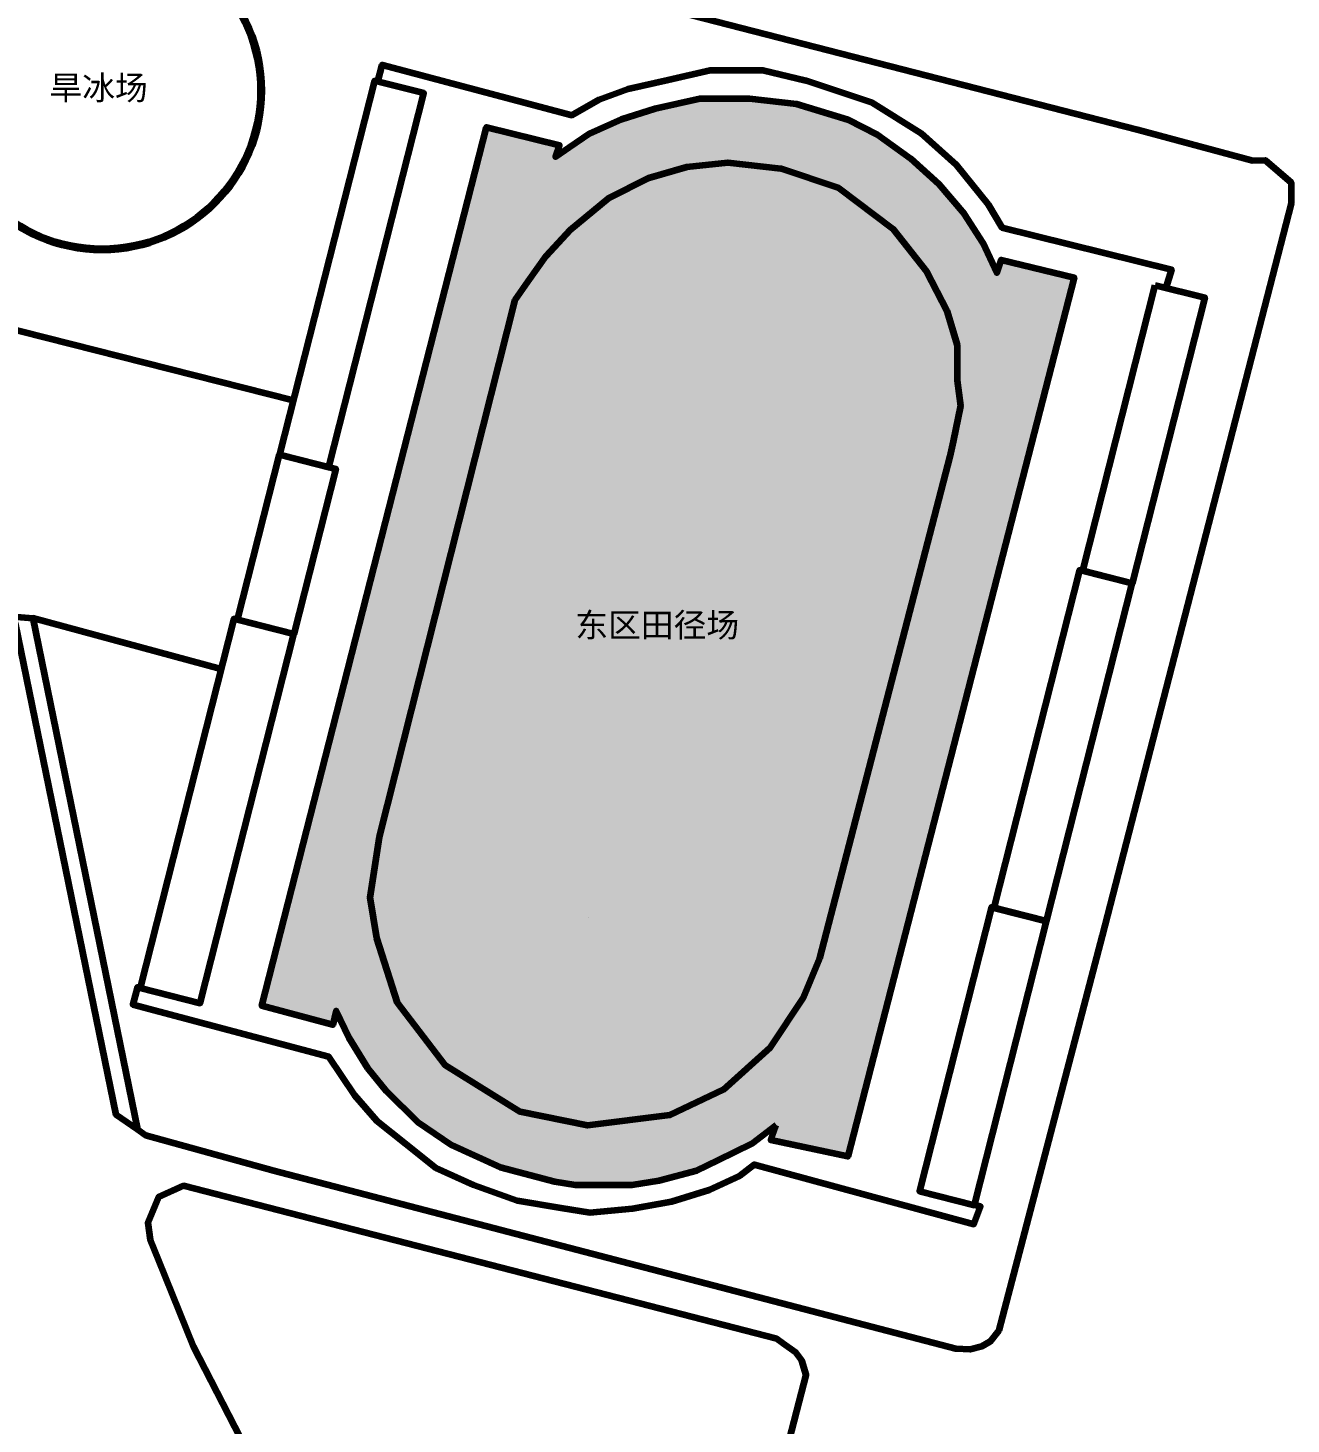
# Model space of a CAD drawing. Header units: millimetres. Extents: x -326080 to 309193, y -226399 to 796887.
# Drawn here: x 98959 to 309193, y -53151 to 179152 of the extents above; entities that cross this region are included whole.
import ezdxf

# ---------------------------------------------------------------- set-up
doc = ezdxf.new("R2010")
doc.units = ezdxf.units.MM
doc.layers.add('wall-floor', color=7, linetype='Continuous')
doc.styles.get("Standard").update_dxf_attribs({"font": 'arial.ttf'})

msp = doc.modelspace()

# ---------------------------------------------------------------- hatches: boundary and pattern name
at = {"layer": 'wall-floor', "linetype": 'ByBlock', "lineweight": 211, "true_color": 0xf27172, "transparency": 33554687}
h = msp.add_hatch(color=11, dxfattribs=at)
h.dxf.hatch_style = 1
h.paths.add_polyline_path([(273096.455, 137620.079), (260942.162, 140560.711), (260245.417, 138393.929), (257900.605, 143421.15), (254768.973, 148223.099), (250573.196, 153146.618), (245830.128, 157431.911), (240296.559, 161413.273), (235431.878, 163935.814), (226904.311, 166522.528), (219029.611, 167403.896), (210790.056, 167403.896), (203341.018, 165762.723), (197777.046, 163969.592), (192449.401, 161559.336), (189081.426, 159289.207), (186749.976, 157717.73), (187415.28, 159652.378), (175272.662, 162663.194), (137874.871, 16453.478), (149701.425, 13277.399), (150275.309, 15602.229), (152434.669, 11089.79), (155530.335, 6084.087), (158626.001, 2261.56), (163937.197, -2956.504), (169430.488, -6748.699), (177608.814, -10454.817), (186653.009, -12821.151), (190112.882, -13397.565), (194968.824, -13397.565), (199490.929, -13397.565), (203972.351, -12688.321), (210255.541, -11006.287), (213772.509, -9293.578), (219448.851, -6529.288), (223475.652, -3425.525), (222626.112, -5902.085), (235395.653, -8628.474)])
h.paths.add_polyline_path([(253619.942, 120507.405), (254179.248, 116299.597), (252972.328, 110326.26), (252410.185, 107836.298), (230716.926, 24301.35), (228000.044, 17759.593), (222504.288, 9495.77), (214698.811, 2471.923), (205774.072, -1753.894), (192105.13, -3444.22), (180878.76, -1190.455), (168431.105, 6556.885), (160492.777, 16933.617), (157056.74, 27700.916), (155929.42, 34462.226), (157450.134, 44550.203), (180044.285, 133898.304), (182243.339, 137024.176), (185191.416, 141214.755), (189219.903, 145557.506), (195607.746, 150824.636), (202295.406, 154191.368), (208624.372, 156015.736), (215424.321, 156780.797), (224255.434, 155750.909), (233881.345, 152543.555), (242934.166, 145708.142), (248527.212, 138646.08), (251883.033, 132054.816), (253619.942, 126392.461)], flags=16)
h.paths.add_polyline_path([(188794.694, 76131.193), (219259.906, 76131.193), (219259.906, 83706.909), (188794.694, 83706.909)], flags=8)
at = {"layer": 'wall-floor', "linetype": 'ByBlock', "lineweight": 211, "true_color": 0x58ba48, "transparency": 33554687}
h = msp.add_hatch(color=85, dxfattribs=at)
h.dxf.hatch_style = 1
h.paths.add_polyline_path([(253619.942, 120507.405), (253619.942, 126392.461), (251883.033, 132054.816), (248527.212, 138646.08), (242934.166, 145708.142), (233881.345, 152543.555), (224255.434, 155750.909), (215424.321, 156780.797), (208624.372, 156015.736), (202295.406, 154191.368), (195607.746, 150824.636), (189219.903, 145557.506), (185191.416, 141214.755), (182243.339, 137024.176), (180044.285, 133898.304), (157450.134, 44550.203), (155929.42, 34462.226), (157056.74, 27700.916), (160492.777, 16933.617), (168431.105, 6556.885), (180878.76, -1190.455), (192105.13, -3444.22), (205774.072, -1753.894), (214698.811, 2471.923), (222504.288, 9495.77), (228000.044, 17759.593), (230716.926, 24301.35), (252410.185, 107836.298), (252972.328, 110326.26), (254179.248, 116299.597)])
h.paths.add_polyline_path([(188794.694, 76131.193), (219259.906, 76131.193), (219259.906, 83706.909), (188794.694, 83706.909)], flags=24)

# ---------------------------------------------------------------- linework, layer by layer
at = {"layer": 'wall-floor', "linetype": 'ByBlock', "lineweight": 211}
for p, q in [((131103.418, 72467.415), (99789.497, 80927.267)), ((192315.748, 31110.813), (192315.748, 31110.813))]:
    msp.add_line(p, q, dxfattribs=at)
for points in [[(143112.696, 117150.15), (81307.324, 132803.425), (72600.062, 153584.584), (67267.689, 163165.513), (65222.224, 167368.293), (64561.866, 171751.293), (65037.324, 175157.358), (66225.969, 178246.58), (75605.767, 191858.11)], [(201262.847, 183373.602), (283601.935, 162254.435), (302781.307, 157116.768), (304902.709, 157170.399), (307219.418, 155137.043), (309193.148, 153404.717), (309193.148, 149940.05), (277760.75, 28063.394), (261183.328, -35238.581), (260563.524, -37585.419), (259079.716, -39481.662), (257708.619, -40251.42), (255755.271, -40739.561), (253369.5, -40635.56), (139865.984, -11027.391), (118579.241, -5126.281), (117183.655, -4164.503), (113619.52, -1708.253), (96904.2, 80062.655), (96432.39, 81241.678), (99789.497, 80927.267), (117183.655, -4164.503)], [(157194.28, 170216.998), (157906.101, 173031.498), (189472.939, 164624.774), (194037.885, 167222.755), (198869.39, 169021.355), (205500.2, 170520.193), (212534.911, 172110.329), (221294.223, 172110.329), (228458.184, 170386.961), (239434.566, 166718.965), (247598.153, 161656.234), (253429.269, 156360.354), (258793.909, 149765.487), (261026.399, 145935.131), (289265.159, 138959.752), (288336.697, 135922.236)], [(117635.699, 19428.769), (117173.15, 19546.22), (116440.47, 16667.421), (148969.185, 8016.091), (151147.095, 4789.727), (153313.324, 1580.667), (156986.707, -2624.286), (161853.042, -6515.802), (166846.386, -10508.883), (173129.533, -13359.507), (180412.269, -15942.672), (187661.44, -17183.938), (192473.666, -17960.542), (199555.044, -17256.042), (206065.862, -16115.426), (212341.773, -14203.21), (217375.918, -11854.878), (219859.433, -9976.212), (256419.245, -19876.983), (257493.185, -16924.792), (256505.56, -16712.284)]]:
    msp.add_lwpolyline(points, dxfattribs=at)
for points in [[(140831.996, 108168.282), (149058.165, 106079.471), (164850.494, 168272.911), (156624.325, 170361.723)], [(223475.652, -3425.525), (219448.851, -6529.288), (213772.509, -9293.578), (210255.541, -11006.287), (203972.351, -12688.321), (199490.929, -13397.565), (194968.824, -13397.565), (190112.882, -13397.565), (186653.009, -12821.151), (177608.814, -10454.817), (169430.488, -6748.699), (163937.197, -2956.504), (158626.001, 2261.56), (155530.335, 6084.087), (152434.669, 11089.79), (150275.309, 15602.229), (149701.425, 13277.399), (137874.871, 16453.478), (175272.662, 162663.194), (187415.28, 159652.378), (186749.976, 157717.73), (189081.426, 159289.207), (192449.401, 161559.336), (197777.046, 163969.592), (203341.018, 165762.723), (210790.056, 167403.896), (219029.611, 167403.896), (226904.311, 166522.528), (235431.878, 163935.814), (240296.559, 161413.273), (245830.128, 157431.911), (250573.196, 153146.618), (254768.973, 148223.099), (257900.605, 143421.15), (260245.417, 138393.929), (260942.162, 140560.711), (273096.455, 137620.079), (235395.653, -8628.474), (222626.112, -5902.085)], [(230716.926, 24301.35), (228000.044, 17759.593), (222504.288, 9495.77), (214698.811, 2471.923), (205774.072, -1753.894), (192105.13, -3444.22), (180878.76, -1190.455), (168431.105, 6556.885), (160492.777, 16933.617), (157056.74, 27700.916), (155929.42, 34462.226), (157450.134, 44550.203), (180044.285, 133898.304), (182243.339, 137024.176), (185191.416, 141214.755), (189219.903, 145557.506), (195607.746, 150824.636), (202295.406, 154191.368), (208624.372, 156015.736), (215424.321, 156780.797), (224255.434, 155750.909), (233881.345, 152543.555), (242934.166, 145708.142), (248527.212, 138646.08), (251883.033, 132054.816), (253619.942, 126392.461), (253619.942, 120507.405), (254179.248, 116299.597), (252972.328, 110326.26), (252410.185, 107836.298)], [(286593.695, 136364.823), (294843.406, 134270.034), (282767.232, 86711.579), (274517.522, 88806.368)], [(140831.996, 108168.282), (150195.39, 105790.703), (143207.243, 78269.944), (133843.849, 80647.523)], [(282767.232, 86711.579), (274005.505, 88936.381), (259741.42, 32761.483), (268503.148, 30536.681)], [(143207.243, 78269.944), (133220.711, 80805.752), (117635.699, 19428.769), (127622.231, 16892.961)], [(268503.148, 30536.681), (259334.338, 32864.85), (247336.75, -14384.115), (256505.56, -16712.284)], [(200997.357, -143712.15), (203370.643, -141760.059), (205992.44, -131634.29), (228503.635, -44966.228), (227763.904, -42573.913), (226784.838, -41269.018), (224652.655, -39724.882), (223592.692, -38957.254), (124862.59, -13515.257), (120677.92, -15384.253), (118897.214, -19656.241), (119302.883, -22488.442), (120625.465, -25759.505), (126457.887, -40184.491), (138199.059, -63057.065), (154171.188, -87902.642), (174004.498, -115718.592), (195871.079, -145718.469), (198379.971, -144335.734)]]:
    msp.add_lwpolyline(points, close=True, dxfattribs=at)
for radius in [26561.411, 26321.411]:
    msp.add_circle((111310.016, 168725.354), radius, dxfattribs=at)

# ---------------------------------------------------------------- texts
for s, p in [('旱冰场', (102538.166, 167191.469)), ('东区田径场', (190057.313, 77794.903))]:
    msp.add_text(s, height=4000, dxfattribs=at).set_placement(p)

doc.saveas('drawing.dxf')
